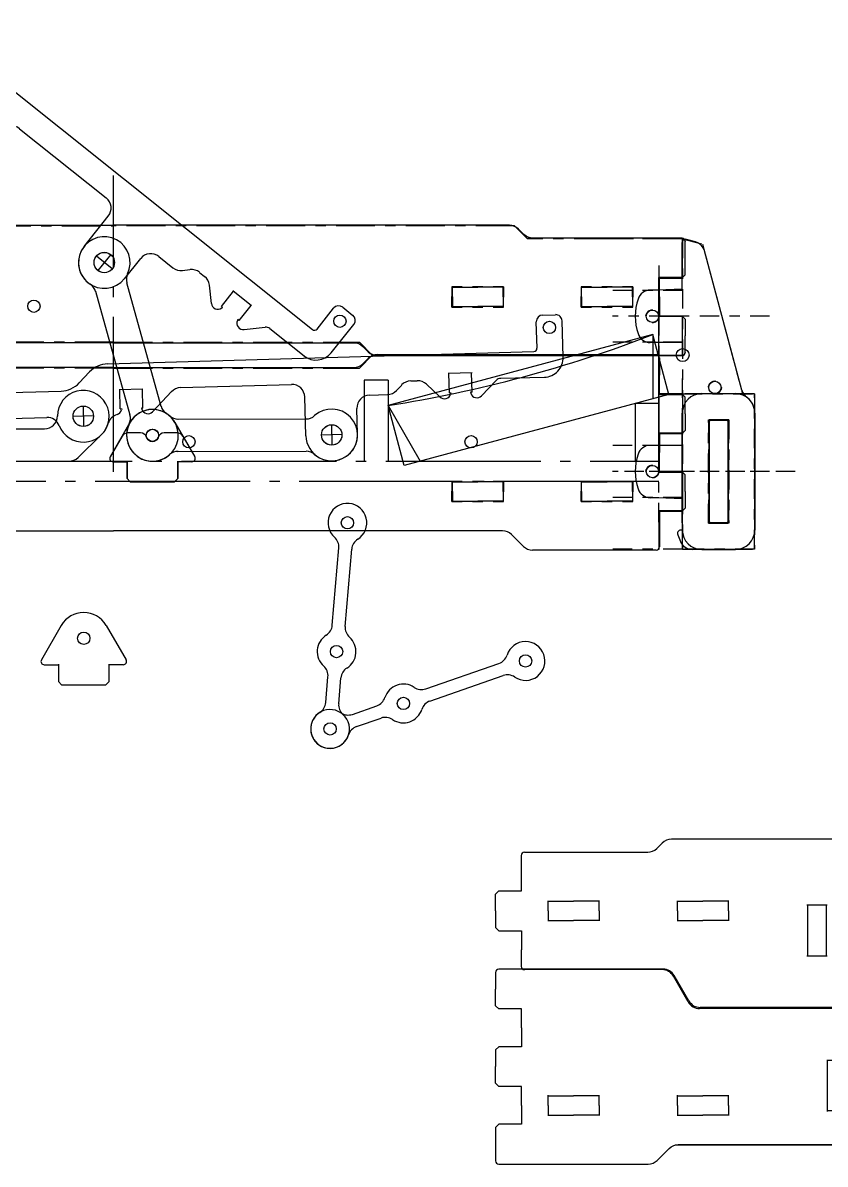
# Model space of a CAD drawing. Header units: inches. Extents: x -309 to 118, y -31 to 166.
# Drawn here: x -176.9 to -169.14, y 50.64 to 61.67 of the extents above; entities that cross this region are included whole.
import ezdxf

# ---------------------------------------------------------------- set-up
doc = ezdxf.new("R2010")
doc.units = ezdxf.units.IN
doc.header["$MEASUREMENT"] = 0
doc.linetypes.add('ACAD_ISO04W100', pattern=[30, 24, -3, 0, -3])
doc.layers.add('CUT', color=1, linetype='Continuous')
doc.layers.add('CUT_195', color=3, linetype='Continuous')

# ---------------------------------------------------------------- blocks, each defined once
blk = doc.blocks.new('BraceHole_Quarter')
at = {"layer": 'CUT', "ltscale": 0.003906}
for p, q in [((-0.25, 0.0935), (0, 0.0935)), ((-0.246, 0), (-0.246, 0.0975))]:
    blk.add_line(p, q, dxfattribs=at)
blk = doc.blocks.new('BraceHole')
at = {"color": 0}
blk.add_blockref('BraceHole_Quarter', (0, 0), dxfattribs=at)
at = {"color": 0, "xscale": -1, "rotation": 180}
blk.add_blockref('BraceHole_Quarter', (0, 0), dxfattribs=at)
at = {"color": 0, "xscale": -1}
blk.add_blockref('BraceHole_Quarter', (0, 0), dxfattribs=at)
at = {"color": 0, "rotation": 180}
blk.add_blockref('BraceHole_Quarter', (0, 0), dxfattribs=at)
blk = doc.blocks.new('BraceHoles')
at = {"color": 0}
for p in [(0.5, 0), (1.75, 0)]:
    blk.add_blockref('BraceHole', p, dxfattribs=at)
blk = doc.blocks.new('Dovetail_Half')
for p, q in [((-0.25, 0.21375), (-0.25, 0.375)), ((-0.25, 0.21375), (-0.21875, 0.1825)), ((0, 0.1825), (-0.21875, 0.1825)), ((0, 0), (0, 0.1825))]:
    blk.add_line(p, q)
blk = doc.blocks.new('HingeHole')
at = {"layer": 'CUT', "ltscale": 0.003906}
for p, q in [((-0.0975, 0.495), (0.0975, 0.495)), ((-0.0925, 0), (-0.0925, 0.5)), ((0.0925, 0.5), (0.0925, 0)), ((0.0975, 0.005), (-0.0975, 0.005))]:
    blk.add_line(p, q, dxfattribs=at)
blk = doc.blocks.new('ChopstickBox_FrontBottom')
at = {"layer": 'CUT', "ltscale": 0.015625}
for p, q in [((-170.707, 52.524), (-172.296, 52.524)), ((-166.564, 52.524), (-164.975, 52.524)), ((-172.327, 52.493), (-172.327, 52.332)), ((-170.457, 52.217), (-170.599, 52.462)), ((-166.813, 52.217), (-166.672, 52.462)), ((-164.944, 52.493), (-164.944, 52.332)), ((-166.922, 52.154), (-170.349, 52.154))]:
    blk.add_line(p, q, dxfattribs=at)
for points in [[(-172.327, 50.832), (-172.327, 50.67, 0.414214), (-172.296, 50.639), (-170.852, 50.639, 0.198912), (-170.763, 50.676), (-170.649, 50.79, -0.198912), (-170.561, 50.827), (-166.71, 50.827)], [(-164.944, 50.832), (-164.944, 50.67, -0.414214), (-164.975, 50.639), (-166.419, 50.639, -0.198912), (-166.507, 50.676), (-166.622, 50.79, 0.198912), (-166.71, 50.827), (-170.561, 50.827)]]:
    blk.add_lwpolyline(points, format="xyb", dxfattribs=at)
for centre, radius, start, end in [((-172.296, 52.493), 0.0312, 90, 180), ((-170.707, 52.399), 0.125, 30, 90), ((-166.564, 52.399), 0.125, 90, 150), ((-164.975, 52.493), 0.0312, 0, 90), ((-170.349, 52.279), 0.125, 210, 270), ((-166.922, 52.279), 0.125, 270, 330)]:
    blk.add_arc(centre, radius, start, end, dxfattribs=at)
for name, p in [('HingeHole', (-169.025, 51.149)), ('HingeHole', (-168.245, 51.149)), ('BraceHoles', (-172.072, 51.207))]:
    blk.add_blockref(name, p)
at = {"xscale": -1}
for name, p in [('HingeHole', (-168.635, 51.149)), ('BraceHoles', (-165.199, 51.207))]:
    blk.add_blockref(name, p, dxfattribs=at)
at = {"layer": 'CUT'}
for p in [(-172.077, 51.957), (-172.077, 51.207)]:
    blk.add_blockref('Dovetail_Half', p, dxfattribs=at)
at = {"layer": 'CUT', "xscale": -1}
for p in [(-165.194, 51.957), (-165.194, 51.207)]:
    blk.add_blockref('Dovetail_Half', p, dxfattribs=at)
at = {"layer": 'CUT', "xscale": -1, "rotation": 180}
for p in [(-172.077, 51.957), (-172.077, 51.207)]:
    blk.add_blockref('Dovetail_Half', p, dxfattribs=at)
at = {"layer": 'CUT', "rotation": 180}
for p in [(-165.194, 51.957), (-165.194, 51.207)]:
    blk.add_blockref('Dovetail_Half', p, dxfattribs=at)
blk = doc.blocks.new('Stix_Sideview')
at = {"layer": 'CUT'}
for p, q in [((-0.26, 0.495), (-0.385, 0.493)), ((8.873, 0.204), (8.868, 0.46)), ((8.929, 0.524), (9.054, 0.526)), ((8.991, 0.525), (8.991, 0.525)), ((9.124, 0.115), (9.118, 0.465)), ((-0.446, 0.429), (-0.437, -0.009)), ((4.721, 0.092), (8.842, 0.172)), ((-0.053, -0.001), (2.264, 0.044)), ((4.445, -0.09), (4.546, 0.015)), ((2.548, -0.127), (2.442, -0.026)), ((7.649, -0.101), (7.712, -0.1)), ((8.242, -0.027), (8.012, -0.032)), ((8.021, -0.219), (8.017, -0.032)), ((8.241, -0.215), (8.237, -0.027)), ((8.333, -0.251), (8.475, -0.104)), ((8.519, -0.084), (8.941, -0.076)), ((0.267, -0.245), (1.571, -0.219)), ((1.935, -0.212), (2.165, -0.208)), ((1.944, -0.4), (1.94, -0.212)), ((2.164, -0.396), (2.16, -0.208)), ((2.726, -0.197), (4.269, -0.167)), ((4.83, -0.156), (5.06, -0.152)), ((4.838, -0.344), (4.835, -0.156)), ((5.058, -0.339), (5.055, -0.152)), ((5.151, -0.376), (5.336, -0.183)), ((5.424, -0.145), (6.496, -0.124)), ((7.51, -0.192), (7.561, -0.14)), ((7.93, -0.259), (7.801, -0.135)), ((8.021, -0.219), (8.036, -0.219)), ((8.036, -0.219), (8.034, -0.229)), ((8.241, -0.215), (8.225, -0.215)), ((8.225, -0.215), (8.228, -0.225)), ((-0.243, -0.38), (-0.244, -0.33)), ((0.207, -0.371), (0.206, -0.309)), ((1.853, -0.44), (1.66, -0.254)), ((4.479, -0.314), (4.483, -0.511)), ((6.631, -0.621), (6.623, -0.246)), ((7.248, -0.234), (7.423, -0.231)), ((-0.179, -0.441), (-0.149, -0.44)), ((0.146, -0.435), (0.116, -0.435)), ((1.944, -0.4), (1.96, -0.399)), ((1.96, -0.399), (1.957, -0.41)), ((2.164, -0.396), (2.148, -0.396)), ((2.148, -0.396), (2.151, -0.406)), ((2.256, -0.432), (2.289, -0.398)), ((2.627, -0.449), (4.128, -0.42)), ((4.58, -0.411), (4.383, -0.415)), ((4.838, -0.344), (4.854, -0.343)), ((4.854, -0.343), (4.851, -0.354)), ((5.058, -0.339), (5.043, -0.34)), ((5.043, -0.34), (5.046, -0.35)), ((7.13, -0.612), (7.126, -0.362)), ((6.879, -0.518), (6.882, -0.715)), ((6.979, -0.614), (6.782, -0.618))]:
    blk.add_line(p, q, dxfattribs=at)
for centre, radius in [((8.994, 0.403), 0.0595), ((-0.021, -0.219), 0.0595), ((4.481, -0.413), 0.0985), ((6.88, -0.616), 0.0985)]:
    blk.add_circle(centre, radius, dxfattribs=at)
for centre, radius, start, end in [((-0.383, 0.43), 0.0625, 91.1139, 181.1139), ((-0.258, 0.433), 0.0625, 1.1139, 91.1139), ((8.93, 0.461), 0.0625, 91.1139, 181.1139), ((9.055, 0.464), 0.0625, 1.1139, 91.1139), ((8.841, 0.203), 0.0312, 271.1139, 1.1139), ((8.937, 0.111), 0.188, 271.1139, 1.1139), ((2.269, -0.206), 0.25, 46.1139, 91.1139), ((4.726, -0.158), 0.25, 91.1139, 136.1139), ((-0.187, -0.004), 0.25, 181.1139, 241.1139), ((4.264, 0.083), 0.25, 271.1139, 316.1139), ((7.651, -0.226), 0.125, 91.1139, 136.1139), ((7.714, -0.225), 0.125, 46.1139, 91.1139), ((8.52, -0.147), 0.0625, 91.1139, 136.1139), ((1.574, -0.344), 0.125, 46.1139, 91.1139), ((2.721, 0.053), 0.25, 226.1139, 271.1139), ((5.426, -0.27), 0.125, 91.1139, 136.1139), ((6.498, -0.249), 0.125, 1.1139, 91.1139), ((7.42, -0.106), 0.125, 271.1139, 316.1139), ((-0.369, -0.332), 0.125, 1.1139, 61.1139), ((0.269, -0.307), 0.0625, 91.1139, 181.1139), ((7.251, -0.359), 0.125, 91.1139, 181.1139), ((7.973, -0.214), 0.0625, 226.1139, 346.1139), ((8.288, -0.208), 0.0625, 196.1139, 316.1139), ((-0.18, -0.379), 0.0625, 181.1139, 271.1139), ((-0.151, -0.378), 0.0625, 271.1139, 296.2949), ((-0.012, -0.658), 0.25, 65.9328, 116.2949), ((0.115, -0.373), 0.0625, 245.9328, 271.1139), ((0.145, -0.372), 0.0625, 271.1139, 1.1139), ((1.896, -0.395), 0.0625, 226.1139, 346.1139), ((2.211, -0.389), 0.0625, 196.1139, 316.1139), ((2.379, -0.485), 0.125, 49.5916, 136.1139), ((2.622, -0.199), 0.25, 229.5916, 271.1139), ((4.13, -0.545), 0.125, 20.5851, 91.1139), ((4.841, -0.519), 0.125, 105.4517, 163.5329), ((4.791, -0.339), 0.0625, 285.4517, 346.1139), ((5.106, -0.332), 0.0625, 196.1139, 316.1139), ((4.481, -0.413), 0.25, 200.5851, 343.5329), ((6.88, -0.616), 0.25, 181.1139, 1.1139)]:
    blk.add_arc(centre, radius, start, end, dxfattribs=at)
blk.add_ellipse((-0.061, 0.436), major_axis=(-0.009, 0.437), ratio=0.307636, start_param=1.570796, end_param=3.141593, dxfattribs=at)
blk = doc.blocks.new('Linkage_1p5in')
at = {"layer": 'CUT'}
for p, q in [((0.25, 0.0625), (0.5, 0.0625)), ((1, 0.0625), (1.75, 0.0625)), ((0.25, -0.0625), (0.5, -0.0625)), ((1, -0.0625), (1.75, -0.0625))]:
    blk.add_line(p, q, dxfattribs=at)
for centre in [(0, 0), (0.75, 0), (2, 0)]:
    blk.add_circle(centre, 0.0595, dxfattribs=at)
for centre, radius, start, end in [((0, 0), 0.1875, 36.8699, 323.1301), ((0.25, 0.1875), 0.125, 216.8699, 270), ((0.5, 0.1875), 0.125, 270, 323.1301), ((0.75, 0), 0.1875, 36.8699, 143.1301), ((1, 0.1875), 0.125, 216.8699, 270), ((1.75, 0.1875), 0.125, 270, 323.1301), ((2, 0), 0.1875, 216.8699, 143.1301), ((0.25, -0.1875), 0.125, 90, 143.1301), ((0.5, -0.1875), 0.125, 36.8699, 90), ((1, -0.1875), 0.125, 90, 143.1301), ((1.75, -0.1875), 0.125, 36.8699, 90), ((0.75, 0), 0.1875, 216.8699, 323.1301)]:
    blk.add_arc(centre, radius, start, end, dxfattribs=at)
blk = doc.blocks.new('Lid_Side_Half')
at = {"layer": 'CUT'}
for p, q in [((-2.756, 5.525), (-2.595, 5.525)), ((-1.845, 5.525), (-1.684, 5.525)), ((-2.787, 2.55), (-2.787, 5.494)), ((-1.652, 5.494), (-1.652, 4.054)), ((-1.616, 3.965), (-1.564, 3.914)), ((-1.527, 3.825), (-1.527, 0)), ((-2.699, 2.41), (-2.751, 2.461)), ((-2.662, 0), (-2.662, 2.321))]:
    blk.add_line(p, q, dxfattribs=at)
for centre, radius, start, end in [((-2.756, 5.494), 0.0312, 90, 180), ((-1.684, 5.494), 0.0312, 0, 90), ((-1.527, 4.054), 0.125, 180, 225), ((-1.652, 3.825), 0.125, 0, 45), ((-2.662, 2.55), 0.125, 180, 225), ((-2.787, 2.321), 0.125, 0, 45)]:
    blk.add_arc(centre, radius, start, end, dxfattribs=at)
at = {"xscale": -1, "rotation": 90}
blk.add_blockref('BraceHoles', (-2.22, 5.27), dxfattribs=at)
at = {"layer": 'CUT', "xscale": -1, "rotation": 90}
blk.add_blockref('Dovetail_Half', (-2.22, 5.275), dxfattribs=at)
at = {"layer": 'CUT', "rotation": 270}
blk.add_blockref('Dovetail_Half', (-2.22, 5.275), dxfattribs=at)
blk = doc.blocks.new('Lid_Side')
at = {"rotation": 359.9999999999981}
blk.add_blockref('Lid_Side_Half', (0, 0), dxfattribs=at)
at = {"xscale": -1.000000000000002, "rotation": 179.999999999998}
blk.add_blockref('Lid_Side_Half', (0, 0), dxfattribs=at)
blk = doc.blocks.new('Dovetail_Out_Half')
for p, q in [((0.24, 0.1925), (0.24, 0.375)), ((-0.01, 0.16125), (0.02125, 0.1925)), ((-0.01, 0), (-0.01, 0.16125)), ((0.02125, 0.1925), (0.24, 0.1925))]:
    blk.add_line(p, q)
blk = doc.blocks.new('ChopstickBox_FrontTop')
at = {"layer": 'CUT'}
for p, q in [((-170.767, 53.691), (-170.716, 53.742)), ((-166.643, 53.779), (-170.627, 53.779)), ((-166.503, 53.691), (-166.555, 53.742)), ((-172.077, 53.462), (-172.077, 53.623)), ((-172.046, 53.654), (-170.856, 53.654)), ((-165.225, 53.654), (-166.415, 53.654)), ((-165.194, 53.462), (-165.194, 53.623)), ((-172.077, 52.55), (-172.077, 52.712)), ((-165.194, 52.55), (-165.194, 52.712)), ((-170.716, 52.519), (-172.046, 52.519)), ((-166.555, 52.519), (-165.225, 52.519)), ((-170.463, 52.207), (-170.607, 52.457)), ((-166.808, 52.207), (-166.663, 52.457)), ((-168.635, 52.144), (-170.355, 52.144)), ((-168.635, 52.144), (-166.916, 52.144))]:
    blk.add_line(p, q, dxfattribs=at)
for centre, radius, start, end in [((-170.627, 53.654), 0.125, 90, 135), ((-166.643, 53.654), 0.125, 45, 90), ((-172.046, 53.623), 0.0312, 90, 180), ((-170.856, 53.779), 0.125, 270, 315), ((-166.415, 53.779), 0.125, 225, 270), ((-165.225, 53.623), 0.0312, 0, 90), ((-172.046, 52.55), 0.0312, 180, 270), ((-170.716, 52.394), 0.125, 30, 90), ((-166.555, 52.394), 0.125, 90, 150), ((-165.225, 52.55), 0.0312, 270, 0), ((-170.355, 52.269), 0.125, 210, 270), ((-166.916, 52.269), 0.125, 270, 330)]:
    blk.add_arc(centre, radius, start, end, dxfattribs=at)
at = {"xscale": -1, "rotation": 180}
for name, p in [('BraceHoles', (-172.072, 53.087)), ('HingeHole', (-169.22, 53.149)), ('HingeHole', (-168.44, 53.149))]:
    blk.add_blockref(name, p, dxfattribs=at)
at = {"rotation": 180}
for name, p in [('BraceHoles', (-165.199, 53.087)), ('HingeHole', (-168.83, 53.149)), ('HingeHole', (-168.05, 53.149))]:
    blk.add_blockref(name, p, dxfattribs=at)
at = {"layer": 'CUT'}
blk.add_blockref('Dovetail_Out_Half', (-172.317, 53.087), dxfattribs=at)
at = {"layer": 'CUT', "xscale": -1}
blk.add_blockref('Dovetail_Out_Half', (-164.954, 53.087), dxfattribs=at)
at = {"layer": 'CUT', "xscale": -1, "rotation": 180}
blk.add_blockref('Dovetail_Out_Half', (-172.317, 53.087), dxfattribs=at)
at = {"layer": 'CUT', "rotation": 180}
blk.add_blockref('Dovetail_Out_Half', (-164.954, 53.087), dxfattribs=at)
blk = doc.blocks.new('Linkage_5in')
at = {"layer": 'CUT_195'}
for p, q in [((0.325, 0.063), (3.175, 0.063)), ((3.825, 0.063), (4.102, 0.063)), ((4.65, 0.003), (4.426, -0.215)), ((0, -0.25), (4.339, -0.25))]:
    blk.add_line(p, q, dxfattribs=at)
for centre, radius in [((4.477, 0.184), 0.0985), ((0, 0), 0.0595), ((3.5, 0), 0.0595)]:
    blk.add_circle(centre, radius, dxfattribs=at)
for centre, radius, start, end in [((4.477, 0.184), 0.25, 313.7783, 179.4446), ((0, 0), 0.25, 30, 270), ((3.5, 0), 0.25, 30, 150), ((0.325, 0.188), 0.125, 210, 270), ((3.175, 0.188), 0.125, 270, 330), ((3.825, 0.188), 0.125, 210, 270), ((4.102, 0.188), 0.125, 270, 359.4446), ((4.339, -0.125), 0.125, 270, 314.1865)]:
    blk.add_arc(centre, radius, start, end, dxfattribs=at)
blk = doc.blocks.new('ShortParallogram')
at = {"layer": 'CUT_195'}
for p, q in [((0.621, 0.069), (1.86, 0.071)), ((0.621, -0.243), (1.86, -0.241))]:
    blk.add_line(p, q, dxfattribs=at)
for centre, radius in [((2.108, -0.084), 0.0985), ((0.375, -0.088), 0.0595)]:
    blk.add_circle(centre, radius, dxfattribs=at)
for centre, radius, start, end in [((0.375, -0.088), 0.25, 48.6921, 311.5114), ((2.108, -0.084), 0.25, 228.6921, 131.5114), ((0.623, 0.194), 0.125, 228.6921, 270.1018), ((1.86, 0.196), 0.125, 270.1018, 311.5114), ((0.624, -0.368), 0.125, 90.1018, 131.5114), ((1.861, -0.366), 0.125, 48.6921, 90.1018)]:
    blk.add_arc(centre, radius, start, end, dxfattribs=at)
blk = doc.blocks.new('Bastion_Notched')
at = {"layer": 'CUT_195'}
for p, q in [((-0.217, 0.375), (-0.409, 0.042)), ((0.217, 0.375), (0.409, 0.042)), ((-0.382, -0.005), (-0.245, -0.005)), ((0.382, -0.005), (0.245, -0.005))]:
    blk.add_line(p, q, dxfattribs=at)
blk.add_lwpolyline([(-0.245, 0), (-0.245, -0.168), (-0.214, -0.199), (0.214, -0.199), (0.245, -0.168), (0.245, 0)], dxfattribs=at)
blk.add_circle((0, 0.25), 0.0595, dxfattribs=at)
for centre, radius, start, end in [((0, 0.25), 0.25, 30, 150), ((-0.382, 0.026), 0.0312, 150, 270), ((0.382, 0.026), 0.0312, 270, 30)]:
    blk.add_arc(centre, radius, start, end, dxfattribs=at)
blk = doc.blocks.new('Bastion_Clipped')
at = {"layer": 'CUT_195'}
for p, q in [((-0.382, 0.005), (-0.245, 0.005)), ((0.382, 0.005), (0.245, 0.005)), ((-0.293, -0.242), (-0.409, -0.042)), ((0.293, -0.242), (0.409, -0.042)), ((-0.239, -0.273), (-0.115, -0.273)), ((0.115, -0.273), (0.239, -0.273))]:
    blk.add_line(p, q, dxfattribs=at)
blk.add_lwpolyline([(-0.245, 0), (-0.245, 0.168), (-0.214, 0.199), (0.214, 0.199), (0.245, 0.168), (0.245, 0)], dxfattribs=at)
for centre, radius, start, end in [((-0.382, -0.026), 0.0312, 90, 210), ((0.382, -0.026), 0.0312, 330, 90), ((0, -0.25), 0.0595, 18.9291, 161.0709), ((-0.239, -0.21), 0.0625, 210, 270), ((-0.115, -0.21), 0.0625, 270, 341.0709), ((0.115, -0.21), 0.0625, 198.9291, 270), ((0.239, -0.21), 0.0625, 270, 330)]:
    blk.add_arc(centre, radius, start, end, dxfattribs=at)

msp = doc.modelspace()

# ---------------------------------------------------------------- linework, layer by layer
at = {"color": 251, "linetype": 'ACAD_ISO04W100', "ltscale": 0.0625, "true_color": 0x636466}
for p, q in [((-176.01807, 57.33037), (-176.01807, 60.19638)), ((-176.01807, 57.33037), (-176.01807, 60.19638)), ((-181.28807, 57.43372), (-170.74807, 57.43372)), ((-170.74807, 57.23872), (-181.28807, 57.23872))]:
    msp.add_line(p, q, dxfattribs=at)
at = {"color": 251, "linetype": 'ACAD_ISO04W100', "ltscale": 0.015625, "true_color": 0x636466}
for p, q in [((-179.89307, 59.70872), (-176.01807, 59.70872)), ((-172.14307, 59.70872), (-176.01807, 59.70872)), ((-172.01807, 59.58372), (-172.14307, 59.70872)), ((-170.51807, 59.58372), (-172.01807, 59.58372)), ((-170.51807, 59.20872), (-170.51807, 59.58372)), ((-170.74807, 58.83372), (-170.74807, 59.20872)), ((-170.51807, 59.20872), (-170.74807, 59.20872)), ((-170.74807, 58.83372), (-170.51807, 58.83372)), ((-170.51807, 58.45872), (-170.51807, 58.83372)), ((-176.01807, 58.58372), (-178.39307, 58.58372)), ((-176.01807, 58.58372), (-173.64307, 58.58372)), ((-173.64307, 58.58372), (-173.51807, 58.45872)), ((-173.64307, 58.33372), (-173.51807, 58.45872)), ((-173.51807, 58.45872), (-170.74807, 58.45872)), ((-173.51807, 58.45872), (-170.51807, 58.45872)), ((-170.74807, 58.45872), (-170.74807, 58.07872)), ((-176.01807, 58.33372), (-178.39307, 58.33372)), ((-176.01807, 58.33372), (-173.64307, 58.33372)), ((-170.74807, 58.07872), (-170.51807, 58.07872)), ((-170.51807, 58.07872), (-170.51807, 57.70372)), ((-170.51807, 57.70372), (-170.74807, 57.70372)), ((-170.74807, 57.70372), (-170.74807, 57.32872)), ((-170.74807, 57.32872), (-170.51807, 57.32872)), ((-170.51807, 57.32872), (-170.51807, 56.95372)), ((-170.51807, 56.95372), (-170.74807, 56.95372)), ((-170.74807, 56.95372), (-170.74807, 56.57872))]:
    msp.add_line(p, q, dxfattribs=at)
at = {"color": 251, "true_color": 0x636466}
for p, q in [((-179.84336, 59.71372), (-176.01807, 59.71372)), ((-172.19278, 59.71372), (-176.01807, 59.71372)), ((-172.05261, 59.62533), (-172.10439, 59.67711)), ((-170.52432, 59.58872), (-171.96422, 59.58872)), ((-170.49307, 59.39622), (-170.49307, 59.55747)), ((-170.49307, 59.23497), (-170.49307, 59.39622)), ((-170.74307, 59.02122), (-170.74307, 59.20372)), ((-170.74307, 59.20372), (-170.52432, 59.20372)), ((-170.49307, 59.23497), (-170.52432, 59.20372)), ((-170.74307, 59.02122), (-170.74307, 58.83872)), ((-170.74307, 58.83872), (-170.52432, 58.83872)), ((-170.49307, 58.80747), (-170.52432, 58.83872)), ((-170.49307, 58.80747), (-170.49307, 58.64622)), ((-176.01807, 58.57872), (-178.33922, 58.57872)), ((-176.01807, 58.57872), (-173.69692, 58.57872)), ((-170.49307, 58.48497), (-170.49307, 58.64622)), ((-173.60853, 58.54211), (-173.55675, 58.49033)), ((-173.46836, 58.45372), (-170.52432, 58.45372)), ((-170.74307, 58.08372), (-170.74307, 58.26622)), ((-170.52432, 58.08372), (-170.74307, 58.08372)), ((-170.49307, 58.05247), (-170.52432, 58.08372)), ((-170.49307, 57.89122), (-170.49307, 58.05247)), ((-170.49307, 57.89122), (-170.49307, 57.72997)), ((-170.26307, 56.85434), (-170.26307, 57.81309)), ((-170.26307, 57.81309), (-170.26307, 56.85434)), ((-170.24744, 57.82872), (-170.09369, 57.82872)), ((-170.09369, 57.82872), (-170.24744, 57.82872)), ((-170.07807, 57.81309), (-170.07807, 56.85434)), ((-170.07807, 56.85434), (-170.07807, 57.81309)), ((-170.52432, 57.69872), (-170.74307, 57.69872)), ((-170.74307, 57.69872), (-170.74307, 57.51622)), ((-170.49307, 57.72997), (-170.52432, 57.69872)), ((-170.74307, 57.33372), (-170.74307, 57.51622)), ((-170.52432, 57.33372), (-170.74307, 57.33372)), ((-170.49307, 57.30247), (-170.52432, 57.33372)), ((-170.49307, 57.14122), (-170.49307, 57.30247)), ((-170.49307, 57.14122), (-170.49307, 56.97997)), ((-170.52432, 56.94872), (-170.74307, 56.94872)), ((-170.74307, 56.94872), (-170.74307, 56.76622)), ((-170.49307, 56.97997), (-170.52432, 56.94872)), ((-170.09369, 56.83872), (-170.24744, 56.83872)), ((-170.24744, 56.83872), (-170.09369, 56.83872))]:
    msp.add_line(p, q, dxfattribs=at)
at = {"color": 251, "linetype": 'ACAD_ISO04W100', "ltscale": 0.007812, "true_color": 0x636466}
for p, q in [((-170.51807, 59.58372), (-171.19587, 59.58372)), ((-170.51807, 59.58372), (-170.51807, 57.90376)), ((-170.51807, 59.58372), (-170.32732, 59.53261)), ((-170.32732, 59.53261), (-169.93909, 58.08372)), ((-170.74807, 59.32401), (-170.74807, 57.90376)), ((-170.51807, 59.08372), (-171.19587, 59.08372)), ((-169.6784, 58.83372), (-171.19587, 58.83372)), ((-170.51807, 58.58372), (-171.19587, 58.58372)), ((-170.74807, 56.84343), (-170.74807, 58.26368)), ((-170.51807, 56.58372), (-170.51807, 58.26368)), ((-170.51807, 56.58372), (-170.51807, 58.08372)), ((-170.51807, 58.08372), (-169.82307, 58.08372)), ((-169.82307, 58.08372), (-170.51807, 58.08372)), ((-170.51807, 58.08372), (-170.51807, 56.58372)), ((-169.82307, 58.08372), (-169.82307, 56.58372)), ((-169.82307, 56.58372), (-169.82307, 58.08372)), ((-170.26807, 56.83372), (-170.26807, 57.83372)), ((-170.26807, 57.83372), (-170.07307, 57.83372)), ((-170.07307, 57.83372), (-170.26807, 57.83372)), ((-170.26807, 57.83372), (-170.26807, 56.83372)), ((-170.07307, 57.83372), (-170.07307, 56.83372)), ((-170.07307, 56.83372), (-170.07307, 57.83372)), ((-170.51807, 57.58372), (-171.19587, 57.58372)), ((-169.6784, 57.33372), (-171.19587, 57.33372)), ((-169.42945, 57.33372), (-171.19587, 57.33372)), ((-169.42945, 57.33372), (-171.19587, 57.33372)), ((-170.51807, 57.08372), (-171.19587, 57.08372)), ((-170.07307, 56.83372), (-170.26807, 56.83372)), ((-170.26807, 56.83372), (-170.07307, 56.83372)), ((-170.51807, 56.58372), (-171.19587, 56.58372)), ((-169.82307, 56.58372), (-170.51807, 56.58372)), ((-170.51807, 56.58372), (-169.82307, 56.58372))]:
    msp.add_line(p, q, dxfattribs=at)
at = {"color": 251, "ltscale": 0.007812, "true_color": 0x636466}
for p, q in [((-170.39458, 59.55373), (-170.48173, 59.57709)), ((-170.52107, 59.09659), (-170.52107, 59.5469)), ((-169.94587, 58.12058), (-170.3062, 59.46535)), ((-170.74807, 59.08672), (-170.83038, 59.08672)), ((-170.52107, 59.09659), (-170.75807, 59.08672)), ((-170.74807, 58.58072), (-170.83038, 58.58072)), ((-170.52107, 58.58072), (-170.75807, 58.58072)), ((-170.33357, 58.08672), (-170.00757, 58.08672)), ((-170.52107, 56.83672), (-170.52107, 57.89922)), ((-170.52107, 57.83072), (-170.52107, 56.76822)), ((-169.82007, 57.89922), (-169.82007, 56.76822)), ((-169.82007, 56.76822), (-169.82007, 57.89922)), ((-170.74807, 57.58672), (-170.83038, 57.58672)), ((-170.52107, 57.58672), (-170.75807, 57.58672)), ((-170.74807, 57.08072), (-170.83038, 57.08072)), ((-170.52107, 57.07084), (-170.75807, 57.08072)), ((-170.52107, 57.07084), (-170.52107, 56.76622)), ((-170.56581, 56.72307), (-170.53909, 56.65814)), ((-170.52107, 56.76622), (-170.53692, 56.76622)), ((-170.00757, 56.58072), (-170.4235, 56.58072)), ((-170.33357, 56.58072), (-170.00757, 56.58072))]:
    msp.add_line(p, q, dxfattribs=at)
at = {"color": 251, "linetype": 'ACAD_ISO04W100', "ltscale": 0.003906, "true_color": 0x636466}
for p, q in [((-172.74807, 58.92372), (-172.74807, 59.11872)), ((-172.74807, 59.11872), (-172.24807, 59.11872)), ((-172.24807, 59.11872), (-172.74807, 59.11872)), ((-172.74807, 59.11872), (-172.74807, 58.92372)), ((-172.74807, 59.11872), (-172.74807, 58.92372)), ((-172.24807, 59.11872), (-172.74807, 59.11872)), ((-172.74807, 58.92372), (-172.74807, 59.11872)), ((-172.74807, 59.11872), (-172.24807, 59.11872)), ((-172.24807, 59.11872), (-172.24807, 58.92372)), ((-172.24807, 58.92372), (-172.24807, 59.11872)), ((-172.24807, 58.92372), (-172.24807, 59.11872)), ((-172.24807, 59.11872), (-172.24807, 58.92372)), ((-171.49807, 58.92372), (-171.49807, 59.11872)), ((-171.49807, 59.11872), (-170.99807, 59.11872)), ((-170.99807, 59.11872), (-171.49807, 59.11872)), ((-171.49807, 59.11872), (-171.49807, 58.92372)), ((-171.49807, 59.11872), (-171.49807, 58.92372)), ((-170.99807, 59.11872), (-171.49807, 59.11872)), ((-171.49807, 58.92372), (-171.49807, 59.11872)), ((-171.49807, 59.11872), (-170.99807, 59.11872)), ((-170.99807, 59.11872), (-170.99807, 58.92372)), ((-170.99807, 58.92372), (-170.99807, 59.11872)), ((-170.99807, 58.92372), (-170.99807, 59.11872)), ((-170.99807, 59.11872), (-170.99807, 58.92372)), ((-172.24807, 58.92372), (-172.74807, 58.92372)), ((-172.74807, 58.92372), (-172.24807, 58.92372)), ((-172.74807, 58.92372), (-172.24807, 58.92372)), ((-172.24807, 58.92372), (-172.74807, 58.92372)), ((-170.99807, 58.92372), (-171.49807, 58.92372)), ((-171.49807, 58.92372), (-170.99807, 58.92372)), ((-171.49807, 58.92372), (-170.99807, 58.92372)), ((-170.99807, 58.92372), (-171.49807, 58.92372)), ((-172.74807, 57.23872), (-172.74807, 57.04372)), ((-172.24807, 57.23872), (-172.74807, 57.23872)), ((-172.74807, 57.04372), (-172.74807, 57.23872)), ((-172.74807, 57.23872), (-172.24807, 57.23872)), ((-172.74807, 57.04372), (-172.74807, 57.23872)), ((-172.74807, 57.23872), (-172.24807, 57.23872)), ((-172.24807, 57.23872), (-172.74807, 57.23872)), ((-172.74807, 57.23872), (-172.74807, 57.04372)), ((-172.24807, 57.04372), (-172.24807, 57.23872)), ((-172.24807, 57.23872), (-172.24807, 57.04372)), ((-172.24807, 57.23872), (-172.24807, 57.04372)), ((-172.24807, 57.04372), (-172.24807, 57.23872)), ((-171.49807, 57.23872), (-171.49807, 57.04372)), ((-170.99807, 57.23872), (-171.49807, 57.23872)), ((-171.49807, 57.04372), (-171.49807, 57.23872)), ((-171.49807, 57.23872), (-170.99807, 57.23872)), ((-171.49807, 57.04372), (-171.49807, 57.23872)), ((-171.49807, 57.23872), (-170.99807, 57.23872)), ((-170.99807, 57.23872), (-171.49807, 57.23872)), ((-171.49807, 57.23872), (-171.49807, 57.04372)), ((-170.99807, 57.04372), (-170.99807, 57.23872)), ((-170.99807, 57.23872), (-170.99807, 57.04372)), ((-170.99807, 57.23872), (-170.99807, 57.04372)), ((-170.99807, 57.04372), (-170.99807, 57.23872)), ((-172.74807, 57.04372), (-172.24807, 57.04372)), ((-172.24807, 57.04372), (-172.74807, 57.04372)), ((-172.24807, 57.04372), (-172.74807, 57.04372)), ((-172.74807, 57.04372), (-172.24807, 57.04372)), ((-171.49807, 57.04372), (-170.99807, 57.04372)), ((-170.99807, 57.04372), (-171.49807, 57.04372)), ((-170.99807, 57.04372), (-171.49807, 57.04372)), ((-171.49807, 57.04372), (-170.99807, 57.04372))]:
    msp.add_line(p, q, dxfattribs=at)
at = {"color": 251, "ltscale": 0.003906, "true_color": 0x636466}
for p, q in [((-172.74807, 59.11472), (-172.49807, 59.11472)), ((-172.74407, 59.02122), (-172.74407, 59.11872)), ((-172.74407, 59.02122), (-172.74407, 58.92372)), ((-172.24807, 59.11472), (-172.49807, 59.11472)), ((-172.25207, 59.02122), (-172.25207, 59.11872)), ((-172.25207, 59.02122), (-172.25207, 58.92372)), ((-171.49807, 59.11472), (-171.24807, 59.11472)), ((-171.49407, 59.02122), (-171.49407, 59.11872)), ((-171.49407, 59.02122), (-171.49407, 58.92372)), ((-170.99807, 59.11472), (-171.24807, 59.11472)), ((-171.00207, 59.02122), (-171.00207, 59.11872)), ((-171.00207, 59.02122), (-171.00207, 58.92372)), ((-172.74807, 58.92772), (-172.49807, 58.92772)), ((-172.24807, 58.92772), (-172.49807, 58.92772)), ((-171.49807, 58.92772), (-171.24807, 58.92772)), ((-170.99807, 58.92772), (-171.24807, 58.92772)), ((-172.74807, 57.23472), (-172.49807, 57.23472)), ((-172.74407, 57.14122), (-172.74407, 57.23872)), ((-172.24807, 57.23472), (-172.49807, 57.23472)), ((-172.25207, 57.14122), (-172.25207, 57.23872)), ((-171.49807, 57.23472), (-171.24807, 57.23472)), ((-171.49407, 57.14122), (-171.49407, 57.23872)), ((-170.99807, 57.23472), (-171.24807, 57.23472)), ((-171.00207, 57.14122), (-171.00207, 57.23872)), ((-172.74807, 57.04772), (-172.49807, 57.04772)), ((-172.74407, 57.14122), (-172.74407, 57.04372)), ((-172.24807, 57.04772), (-172.49807, 57.04772)), ((-172.25207, 57.14122), (-172.25207, 57.04372)), ((-171.49807, 57.04772), (-171.24807, 57.04772)), ((-171.49407, 57.14122), (-171.49407, 57.04372)), ((-170.99807, 57.04772), (-171.24807, 57.04772)), ((-171.00207, 57.14122), (-171.00207, 57.04372))]:
    msp.add_line(p, q, dxfattribs=at)
msp.add_line((-170.74807, 57.43372), (-170.74807, 59.11872))
at = {"color": 2, "true_color": 0xf1eb1f}
for p, q in [((-170.80545, 58.65753), (-173.36515, 57.97166)), ((-170.65015, 58.07798), (-170.80545, 58.65753)), ((-170.80545, 58.65753), (-170.80545, 58.03637)), ((-170.65015, 58.07798), (-173.20986, 57.39211)), ((-173.36515, 57.97166), (-173.05457, 57.43372)), ((-173.20986, 57.39211), (-173.36515, 57.97166))]:
    msp.add_line(p, q, dxfattribs=at)
at = {"color": 251, "ltscale": 0.015625, "true_color": 0x636466}
for p, q in [((-173.60853, 58.37533), (-173.55675, 58.42711)), ((-173.46836, 58.46372), (-170.77432, 58.46372)), ((-170.74307, 58.43247), (-170.74307, 58.26622)), ((-176.01807, 58.33872), (-178.33922, 58.33872)), ((-176.01807, 58.33872), (-173.69692, 58.33872)), ((-179.77672, 56.76122), (-176.01807, 56.76122)), ((-172.25942, 56.76122), (-176.01807, 56.76122)), ((-172.05675, 56.61033), (-172.17103, 56.72461)), ((-170.74307, 56.76622), (-170.74307, 56.60497)), ((-170.77432, 56.57372), (-171.96836, 56.57372))]:
    msp.add_line(p, q, dxfattribs=at)
at = {"color": 3}
for p, q in [((-173.36515, 58.21563), (-173.59515, 58.21563)), ((-173.59515, 58.21563), (-173.59515, 57.43372)), ((-173.36515, 58.21563), (-173.36515, 57.43372)), ((-170.74807, 57.99011), (-170.97807, 57.99011)), ((-170.97807, 57.99011), (-170.97807, 57.43372)), ((-170.74807, 57.99011), (-170.74807, 57.43372))]:
    msp.add_line(p, q, dxfattribs=at)
at = {"color": 251, "true_color": 0x636466}
for centre, radius in [((-176.78837, 58.93122), 0.0595), ((-170.51807, 58.45872), 0.0625), ((-175.29049, 57.62122), 0.0595), ((-172.56337, 57.62122), 0.0595)]:
    msp.add_circle(centre, radius, dxfattribs=at)
at = {"color": 251, "linetype": 'ACAD_ISO04W100', "ltscale": 0.003906, "true_color": 0x636466}
for centre in [(-170.81057, 58.83372), (-170.20557, 58.14622), (-170.81057, 57.33372)]:
    msp.add_circle(centre, 0.0625, dxfattribs=at)
at = {"color": 251, "ltscale": 0.003906, "true_color": 0x636466}
for centre in [(-170.81057, 58.83372), (-170.20557, 58.14622), (-170.81057, 57.33372)]:
    msp.add_circle(centre, 0.0595, dxfattribs=at)
at = {"color": 251, "true_color": 0x636466}
for centre, radius, start, end in [((-172.19278, 59.58872), 0.125, 45, 90), ((-171.96422, 59.71372), 0.125, 225, 270), ((-170.52432, 59.55747), 0.03125, 0, 90), ((-173.69692, 58.45372), 0.125, 45, 90), ((-173.46836, 58.57872), 0.125, 225, 270), ((-170.52432, 58.48497), 0.03125, 270, 0), ((-170.24744, 57.81309), 0.01562, 90, 180), ((-170.24744, 57.81309), 0.01562, 90, 180), ((-170.09369, 57.81309), 0.01562, 0, 90), ((-170.09369, 57.81309), 0.01562, 0, 90), ((-170.24744, 56.85434), 0.01562, 180, 270), ((-170.24744, 56.85434), 0.01562, 180, 270), ((-170.09369, 56.85434), 0.01562, 270, 0), ((-170.09369, 56.85434), 0.01562, 270, 0)]:
    msp.add_arc(centre, radius, start, end, dxfattribs=at)
at = {"color": 251, "ltscale": 0.007812, "true_color": 0x636466}
for centre, radius, start, end in [((-170.48982, 59.5469), 0.03125, 75, 180), ((-170.42694, 59.43299), 0.125, 15, 75), ((-170.83038, 58.96172), 0.125, 90, 161.634542), ((-170.44482, 58.83372), 0.53125, 161.634542, 198.365458), ((-170.83038, 58.70572), 0.125, 198.365458, 270), ((-170.33357, 57.89922), 0.1875, 90, 180), ((-170.00757, 57.89922), 0.1875, 0, 90), ((-169.82513, 58.15293), 0.125, 195, 234.280187), ((-170.00757, 57.89922), 0.1875, 0, 54.280187), ((-170.83038, 57.46172), 0.125, 90, 161.634542), ((-170.44482, 57.33372), 0.53125, 161.634542, 198.365458), ((-170.83038, 57.20572), 0.125, 198.365458, 270), ((-170.53692, 56.73497), 0.03125, 90, 202.369867), ((-170.33357, 56.76822), 0.1875, 180, 270), ((-170.00757, 56.76822), 0.1875, 270, 0), ((-170.00757, 56.76822), 0.1875, 270, 0), ((-170.4235, 56.70572), 0.125, 202.369867, 270)]:
    msp.add_arc(centre, radius, start, end, dxfattribs=at)
at = {"color": 2, "true_color": 0xf1eb1f}
msp.add_arc((-175.29615, 70.29767), 12.47635, 278.903638, 291.096362, dxfattribs=at)
at = {"color": 251, "ltscale": 0.015625, "true_color": 0x636466}
for centre, radius, start, end in [((-173.69692, 58.46372), 0.125, 270, 315), ((-173.46836, 58.33872), 0.125, 90, 135), ((-170.77432, 58.43247), 0.03125, 0, 90), ((-172.25942, 56.63622), 0.125, 45, 90), ((-171.96836, 56.69872), 0.125, 225, 270), ((-170.77432, 56.60497), 0.03125, 270, 0)]:
    msp.add_arc(centre, radius, start, end, dxfattribs=at)

# ---------------------------------------------------------------- block references
for name, p, rotation in [('Stix_Sideview', (-181.00572, 64.22515), 320.272035840497), ('ShortParallogram', (-175.62749, 57.29904), 105.4566377424186), ('Stix_Sideview', (-180.79583, 58.23832), 0.5396985379793301), ('Bastion_Clipped', (-175.64307, 57.43372), 180), ('Linkage_1p5in', (-173.92578, 54.84561), 85.19429698167103), ('Linkage_1p5in', (-173.92578, 54.84561), 19.17443648834265)]:
    msp.add_blockref(name, p, dxfattribs=dict(rotation=rotation))
for name, p in [('Linkage_5in', (-180.78807, 57.68372)), ('Bastion_Notched', (-175.64307, 57.43372)), ('ShortParallogram', (-176.01807, 57.77122)), ('ShortParallogram', (-176.01807, 57.77122)), ('Bastion_Notched', (-176.30714, 55.47153)), ('ChopstickBox_FrontTop', (0, 0)), ('ChopstickBox_FrontBottom', (0, 0))]:
    msp.add_blockref(name, p)
at = {"layer": 'CUT', "xscale": -1, "rotation": 269.9999999999981}
msp.add_blockref('Lid_Side', (-176.01807, 61.24106), dxfattribs=at)

doc.saveas('drawing.dxf')
